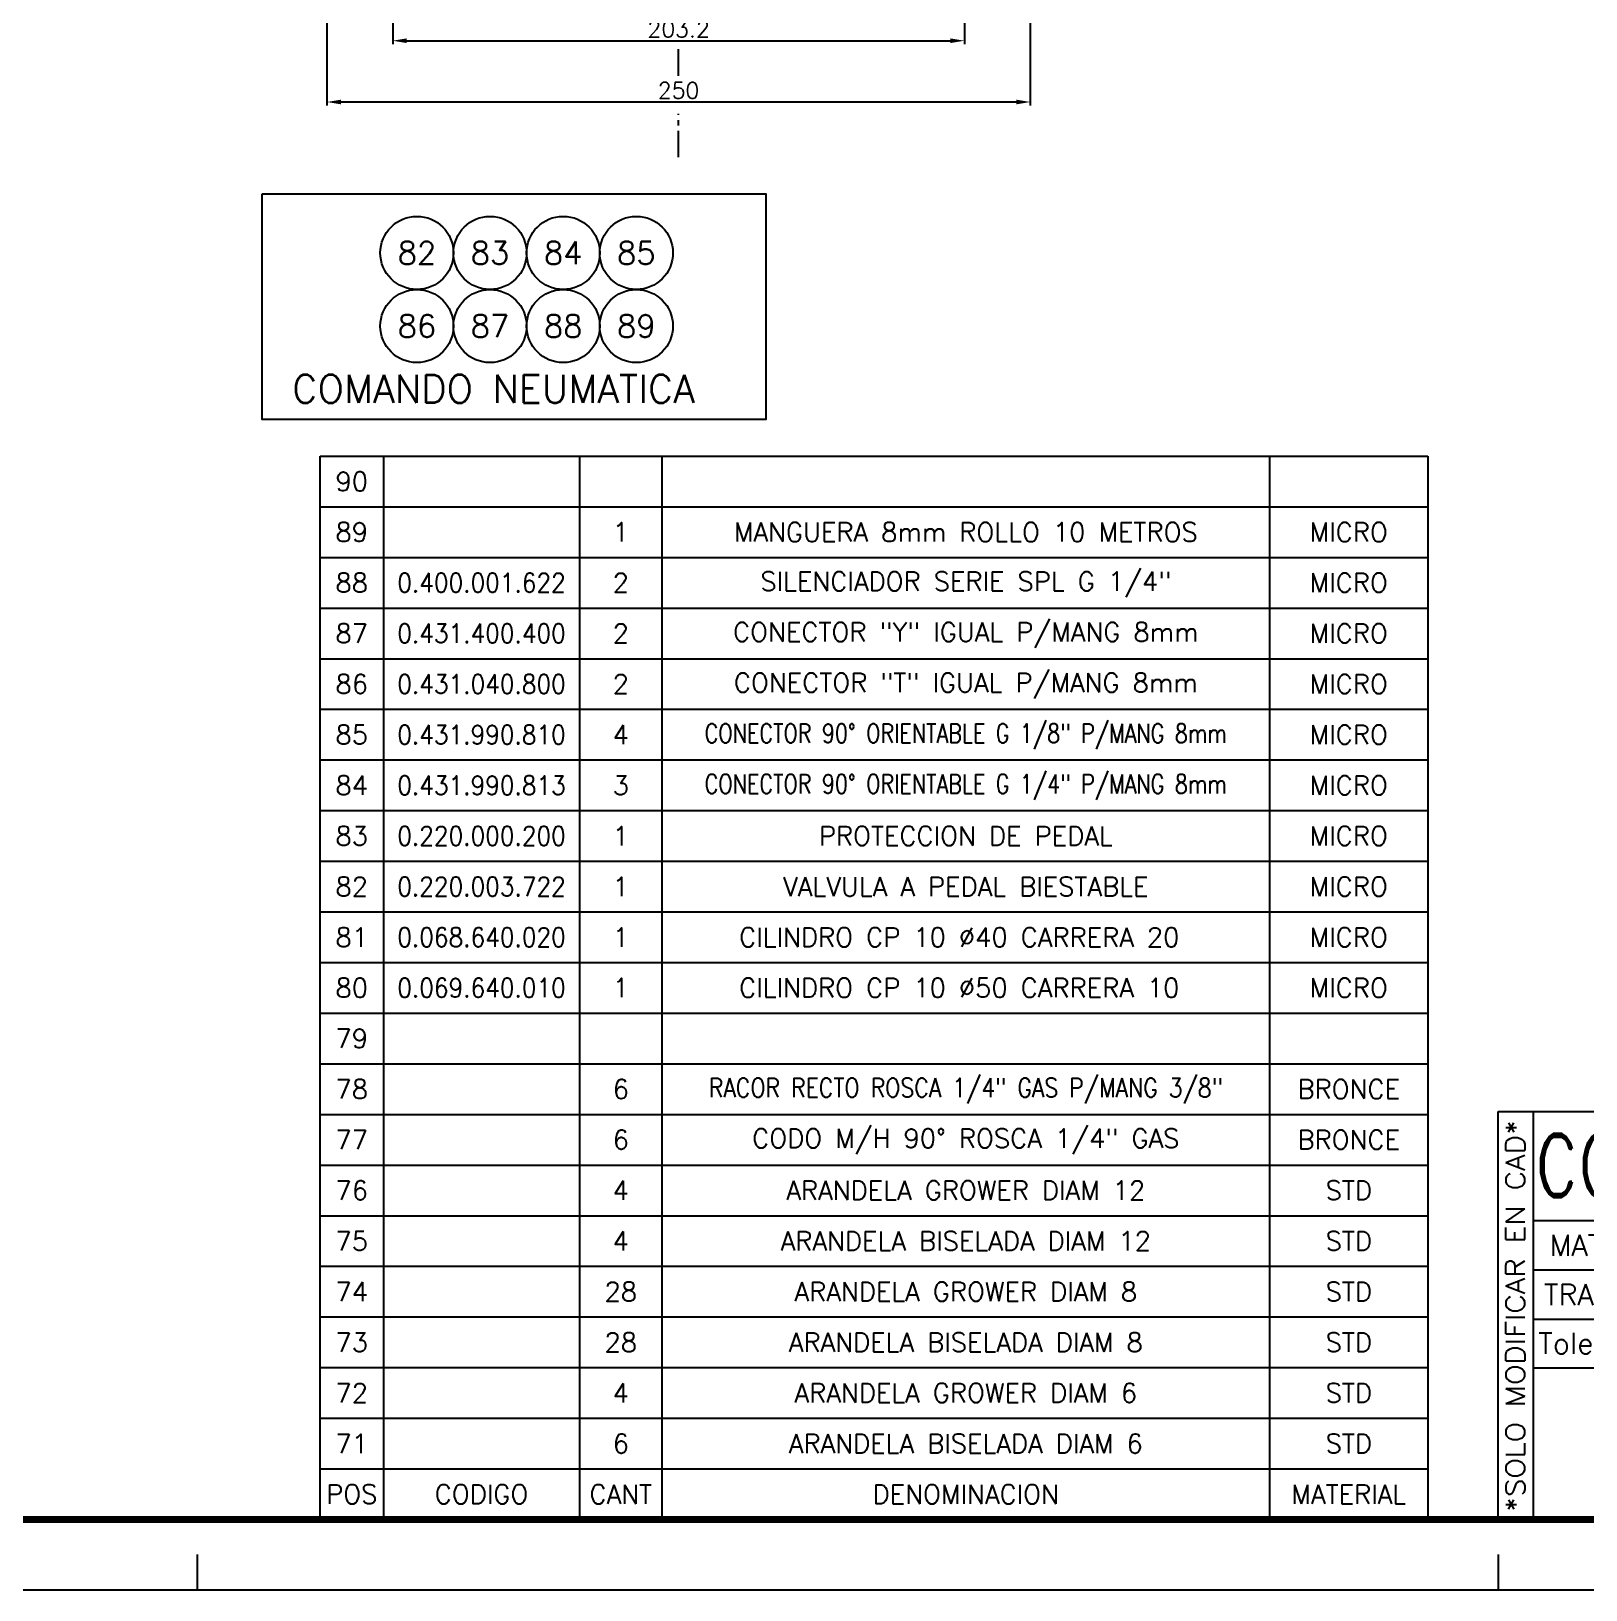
# Model space of a CAD drawing. Extents: x -13768 to 18086, y -10615 to 1188.
# Drawn here: x 1119 to 1671, y -1485 to -931 of the extents above; entities that cross this region are included whole.
import ezdxf
from ezdxf.enums import TextEntityAlignment as Align

# ---------------------------------------------------------------- set-up
doc = ezdxf.new("R2010")
doc.units = 0
doc.header["$LTSCALE"] = 7.5
doc.header["$MEASUREMENT"] = 0
doc.linetypes.add('CENTER', pattern=[2, 1.25, -0.25, 0.25, -0.25])
doc.layers.get('0').update_dxf_attribs({"linetype": 'CONTINUOUS'})
doc.layers.get('DEFPOINTS').update_dxf_attribs({"linetype": 'CONTINUOUS'})
for name, color, linetype in [('0-POS', 3, 'CONTINUOUS'), ('1', 1, 'CENTER'), ('CL', 1, 'CENTER'), ('CO', 3, 'CONTINUOUS'), ('FI', 1, 'CONTINUOUS'), ('POS', 3, 'CONTINUOUS')]:
    doc.layers.add(name, color=color, linetype=linetype)
doc.styles.add('ROMAND', font='ROMAND')
doc.styles.add('ROMANS', font='ROMANS.SHX')
doc.dimstyles.new('2CON5', dxfattribs={"dimscale": 2.5, "dimtxt": 2.3, "dimasz": 2, "dimexe": 0.5, "dimexo": 0.0625, "dimgap": 0.5, "dimtad": 1, "dimdec": 4, "dimdsep": 46, "dimtxsty": 'ROMANS', "dimcen": -2, "dimclrt": 7, "dimadec": 0, "dimazin": 0, "dimtfac": 0.869565, "dimtdec": 4, "dimtmove": 0, "dimatfit": 3, "dimfxl": 1, "dimtolj": 1, "dimarcsym": 0})

# ---------------------------------------------------------------- blocks, each defined once
blk = doc.blocks.new('A1G')
for p, q in [((471, 5), (471, 0)), ((656, 5), (656, 0))]:
    blk.add_line(p, q)
blk.add_lwpolyline([(0, 0), (841, 0), (841, 594), (0, 594)], close=True)
at = {"const_width": 1}
blk.add_lwpolyline([(25, 10), (831, 10), (831, 584), (25, 584)], close=True, dxfattribs=at)
blk = doc.blocks.new('COOPERSOLROT-02')
for p, q in [((0, 58), (175, 58)), ((0, 0), (0, 58)), ((5, 0), (5, 58)), ((120, 0), (120, 58)), ((175, 0), (175, 58)), ((5, 42.5), (120, 42.5)), ((120, 38.19), (175, 38.19)), ((5, 35.5), (120, 35.5)), ((89.89, 28.5), (89.89, 35.5)), ((5, 28.5), (175, 28.5)), ((147.5, 14), (147.5, 28.5)), ((147.5, 21.5), (5, 21.5)), ((120, 14), (175, 14)), ((0, 0), (175, 0))]:
    blk.add_line(p, q)
at = {"color": 1, "linetype": 'CENTER'}
blk.add_line((166.98, 22.51), (166.98, 15.06), dxfattribs=at)
for points in [[(152.09, 18.79), (161.93, 18.79)], [(163.26, 18.79), (170.71, 18.79)]]:
    blk.add_lwpolyline(points, dxfattribs=at)
at = {"layer": '1'}
for points in [[(170.85, 56.26), (171.21, 56.85)], [(139.66, 52.43), (140.02, 53.02)], [(165.28, 45.22), (165.64, 45.81)], [(145.46, 32.42), (145.82, 33.01)]]:
    blk.add_lwpolyline(points, dxfattribs=at)
blk.add_lwpolyline([(160.25, 18.79), (160.25, 21.83), (153.47, 21.16), (153.47, 16.41), (160.25, 15.74)], close=True, dxfattribs=at)
for radius in [3.05, 2.37]:
    blk.add_circle((166.98, 18.79), radius, dxfattribs=at)
at = {"style": 'ROMANS', "width": 0.996387}
blk.add_text('*SOLO MODIFICAR EN CAD*', height=2.7, rotation=90, dxfattribs=at).set_placement((3.77, 1.09), (3.77, 56.81), align=Align.FIT)
at = {"style": 'ROMAND', "width": 0.75}
blk.add_text('COOPERSOL', height=9, dxfattribs=at).set_placement((5.26, 45.85))
at = {"style": 'ROMANS'}
for s, p in [('MAT.:', (7.32, 37.47)), ('TRAT.:', (6.5, 30.47)), ('CANT.:', (90.89, 30.47)), ('Tolerancias no indicadas basta segun DIN 7168', (5.7, 23.56))]:
    blk.add_text(s, height=3, dxfattribs=at).set_placement(p)
for tag, height, style, p in [('CONJUNTO', 2.3, 'ROMANS', (62.5, 17.5)), ('SUBCONJUNTO', 3, 'ROMANS', (62.5, 11.5)), ('DENOMINACION', 4.5, 'ROMANS', (62.5, 4.75)), ('COD-PLA', 6, 'ROMAND', (147.5, 5.5))]:
    blk.add_attdef(tag, text='', height=height, dxfattribs=dict(style=style)).set_placement(p, align=Align.MIDDLE)
at = {"layer": '1', "style": 'ROMANS'}
for s, height, p in [('Tomas Flores 2250 (ex Pasco)', 2.2, (64.69, 54.68)), ('Esta prohibida la modificacion,', 2.2, (121.36, 54.23)), ('Quilmes Oeste, BsAs Argrntina', 2.2, (64.69, 51.12)), ('reproduccion o copia total', 2.2, (121.36, 50.67)), ('Tel (54)(011) 4270-9731/9391', 2.2, (64.55, 47.56)), ('o parcial de este plano,', 2.2, (121.36, 47.11)), ('Tel (54)(011) 4270-9597', 2.2, (64.55, 43.83)), ('sin la expresa autorizacion ', 2.2, (121.36, 43.55)), ('de la empresa COOPERSOL', 2.2, (121.36, 39.99)), ('salvo indicacion contraria', 2.2, (121.36, 30.54)), ('ESC.:', 2.25, (120.89, 25.29)), ('FECHA:', 2.25, (120.81, 18.36)), ('CODIGO', 2.16, (121.33, 10.78))]:
    blk.add_text(s, height=height, dxfattribs=at).set_placement(p)
at = {"layer": '1', "style": 'ROMANS', "width": 0.96139}
blk.add_text('Eliminar rebabas y cantos vivos', height=2.2, dxfattribs=at).set_placement((121.34, 34.1), (174.21, 34.1), align=Align.FIT)
at = {"layer": '1', "style": 'ROMANS'}
blk.add_text('Metodo ISO', height=1.948, dxfattribs=at).set_placement((161.34, 25.77), align=Align.MIDDLE)
for tag, p in [('MAT', (22.51, 37.47)), ('TRAT', (22.51, 30.47)), ('CANT', (106.49, 30.47))]:
    blk.add_attdef(tag, p, '', height=3, dxfattribs=at)
for tag, p in [('ESC', (137.33, 22.73)), ('FECHA', (137.33, 15.06))]:
    blk.add_attdef(tag, text='', height=2.25, dxfattribs=at).set_placement(p, align=Align.CENTER)
blk = doc.blocks.new('*D465')
at = {"layer": 'CO', "color": 0, "lineweight": -2}
for p, q in [((1223.67, -905.9), (1223.67, -957.36)), ((1473.67, -905.9), (1473.67, -957.36)), ((1228.67, -956.11), (1468.67, -956.11))]:
    blk.add_line(p, q, dxfattribs=at)
at = {"layer": 'CO', "color": 0}
for points in [[(1228.67, -955.28), (1228.67, -956.94), (1223.67, -956.11)], [(1468.67, -955.28), (1468.67, -956.94), (1473.67, -956.11)]]:
    blk.add_solid(points, dxfattribs=at)
at = {"layer": 'DEFPOINTS', "color": 0}
for p in [(1223.67, -905.74), (1473.67, -905.74), (1473.67, -956.11)]:
    blk.add_point(p, dxfattribs=at)
at = {"layer": 'CO', "color": 7, "insert": (1348.67, -951.98), "char_height": 5.75, "attachment_point": 5, "style": 'ROMANS'}
blk.add_mtext('\\A1;250', dxfattribs=at)
blk = doc.blocks.new('*D504')
at = {"layer": 'CO', "color": 0, "lineweight": -2}
for p, q in [((1247.07, -841.67), (1247.07, -935.58)), ((1450.27, -852.1), (1450.27, -935.58)), ((1252.07, -934.33), (1445.27, -934.33))]:
    blk.add_line(p, q, dxfattribs=at)
at = {"layer": 'CO', "color": 0}
for points in [[(1252.07, -933.5), (1252.07, -935.16), (1247.07, -934.33)], [(1445.27, -933.5), (1445.27, -935.16), (1450.27, -934.33)]]:
    blk.add_solid(points, dxfattribs=at)
at = {"layer": 'DEFPOINTS', "color": 0}
for p in [(1247.07, -841.51), (1450.27, -851.95), (1450.27, -934.33)]:
    blk.add_point(p, dxfattribs=at)
at = {"layer": 'CO', "color": 7, "insert": (1348.67, -930.21), "char_height": 5.75, "attachment_point": 5, "style": 'ROMANS'}
blk.add_mtext('\\A1;203.2', dxfattribs=at)
blk = doc.blocks.new('LISCONJ')
blk.add_line((0, 0), (0, 8))
at = {"layer": 'FI', "color": 7}
for p, q in [((0, 8), (175, 8)), ((10, 8), (10, 0)), ((41, 8), (41, 0)), ((54, 8), (54, 0)), ((150, 8), (150, 0))]:
    blk.add_line(p, q, dxfattribs=at)
at = {"style": 'ROMANS'}
for tag, p in [('POS', (5, 4)), ('CODIGO', (25.5, 4)), ('CANT', (47.5, 4)), ('DENOMINACION', (102, 4)), ('MATERIAL', (162.5, 4))]:
    blk.add_attdef(tag, text='', height=3, dxfattribs=at).set_placement(p, align=Align.MIDDLE)
blk = doc.blocks.new('POS')
at = {"layer": '0-POS'}
blk.add_circle((0, 0), 6.5, dxfattribs=at)
at = {"layer": '0-POS', "style": 'ROMANS', "flags": 4}
blk.add_attdef('P', text='', height=4, dxfattribs=at).set_placement((0, 0), align=Align.MIDDLE)

msp = doc.modelspace()

# ---------------------------------------------------------------- linework, layer by layer
msp.add_line((1615, -1082), (1615, -1460))
at = {"layer": 'CL'}
for p, q in [((1348.66677, -946.75401), (1348.66677, -936.27071)), ((1348.66677, -975.71605), (1348.66677, -960.36))]:
    msp.add_line(p, q, dxfattribs=at)
at = {"layer": 'POS'}
msp.add_lwpolyline([(1200.63614, -988.76097), (1379.64363, -988.76097), (1379.64363, -1068.92641), (1200.63614, -1068.92641)], close=True, dxfattribs=at)

# ---------------------------------------------------------------- block references
at = {"xscale": 2.5, "yscale": 2.5, "zscale": 2.5}
msp.add_blockref('A1G', (0, -1485), dxfattribs=at)
ref = msp.add_blockref('LISCONJ', (1221.25, -1100), dxfattribs=dict(xscale=2.25, yscale=2.25, zscale=2.25))
ref.add_attrib('POS', '90', dxfattribs={"height": 6.75, "style": 'ROMANS'}).set_placement((1232.5, -1091), align=Align.MIDDLE)
ref = msp.add_blockref('LISCONJ', (1221.25, -1118), dxfattribs=dict(xscale=2.25, yscale=2.25, zscale=2.25))
ref.add_attrib('DENOMINACION', 'MANGUERA 8mm ROLLO 10 METROS', dxfattribs={"height": 6.75, "style": 'ROMANS'}).set_placement((1450.75, -1109), align=Align.MIDDLE)
ref.add_attrib('CANT', '1', dxfattribs={"height": 6.75, "style": 'ROMANS'}).set_placement((1328.125, -1109), align=Align.MIDDLE)
ref.add_attrib('POS', '89', dxfattribs={"height": 6.75, "style": 'ROMANS'}).set_placement((1232.5, -1109), align=Align.MIDDLE)
ref.add_attrib('MATERIAL', 'MICRO', dxfattribs={"height": 6.75, "style": 'ROMANS'}).set_placement((1586.875, -1109), align=Align.MIDDLE)
ref = msp.add_blockref('LISCONJ', (1221.25, -1136), dxfattribs=dict(xscale=2.25, yscale=2.25, zscale=2.25))
ref.add_attrib('DENOMINACION', 'SILENCIADOR SERIE SPL G 1/4"', dxfattribs={"height": 6.75, "style": 'ROMANS'}).set_placement((1450.75, -1127), align=Align.MIDDLE)
ref.add_attrib('CODIGO', '0.400.001.622', dxfattribs={"height": 6.75, "style": 'ROMANS', "width": 0.9}).set_placement((1278.625, -1127), align=Align.MIDDLE)
ref.add_attrib('CANT', '2', dxfattribs={"height": 6.75, "style": 'ROMANS'}).set_placement((1328.125, -1127), align=Align.MIDDLE)
ref.add_attrib('POS', '88', dxfattribs={"height": 6.75, "style": 'ROMANS'}).set_placement((1232.5, -1127), align=Align.MIDDLE)
ref.add_attrib('MATERIAL', 'MICRO', dxfattribs={"height": 6.75, "style": 'ROMANS'}).set_placement((1586.875, -1127), align=Align.MIDDLE)
ref = msp.add_blockref('LISCONJ', (1221.25, -1154), dxfattribs=dict(xscale=2.25, yscale=2.25, zscale=2.25))
ref.add_attrib('DENOMINACION', 'CONECTOR "Y" IGUAL P/MANG 8mm', dxfattribs={"height": 6.75, "style": 'ROMANS'}).set_placement((1450.75, -1145), align=Align.MIDDLE)
ref.add_attrib('CODIGO', '0.431.400.400', dxfattribs={"height": 6.75, "style": 'ROMANS', "width": 0.9}).set_placement((1278.625, -1145), align=Align.MIDDLE)
ref.add_attrib('CANT', '2', dxfattribs={"height": 6.75, "style": 'ROMANS'}).set_placement((1328.125, -1145), align=Align.MIDDLE)
ref.add_attrib('POS', '87', dxfattribs={"height": 6.75, "style": 'ROMANS'}).set_placement((1232.5, -1145), align=Align.MIDDLE)
ref.add_attrib('MATERIAL', 'MICRO', dxfattribs={"height": 6.75, "style": 'ROMANS'}).set_placement((1586.875, -1145), align=Align.MIDDLE)
ref = msp.add_blockref('LISCONJ', (1221.25, -1172), dxfattribs=dict(xscale=2.25, yscale=2.25, zscale=2.25))
ref.add_attrib('DENOMINACION', 'CONECTOR "T" IGUAL P/MANG 8mm', dxfattribs={"height": 6.75, "style": 'ROMANS'}).set_placement((1450.75, -1163), align=Align.MIDDLE)
ref.add_attrib('CODIGO', '0.431.040.800', dxfattribs={"height": 6.75, "style": 'ROMANS', "width": 0.9}).set_placement((1278.625, -1163), align=Align.MIDDLE)
ref.add_attrib('CANT', '2', dxfattribs={"height": 6.75, "style": 'ROMANS'}).set_placement((1328.125, -1163), align=Align.MIDDLE)
ref.add_attrib('POS', '86', dxfattribs={"height": 6.75, "style": 'ROMANS'}).set_placement((1232.5, -1163), align=Align.MIDDLE)
ref.add_attrib('MATERIAL', 'MICRO', dxfattribs={"height": 6.75, "style": 'ROMANS'}).set_placement((1586.875, -1163), align=Align.MIDDLE)
ref = msp.add_blockref('LISCONJ', (1221.25, -1190), dxfattribs=dict(xscale=2.25, yscale=2.25, zscale=2.25))
ref.add_attrib('DENOMINACION', 'CONECTOR 90%%d ORIENTABLE G 1/8" P/MANG 8mm', dxfattribs={"height": 6.75, "style": 'ROMANS', "width": 0.8}).set_placement((1450.75, -1181), align=Align.MIDDLE)
ref.add_attrib('CODIGO', '0.431.990.810', dxfattribs={"height": 6.75, "style": 'ROMANS', "width": 0.9}).set_placement((1278.625, -1181), align=Align.MIDDLE)
ref.add_attrib('CANT', '4', dxfattribs={"height": 6.75, "style": 'ROMANS'}).set_placement((1328.125, -1181), align=Align.MIDDLE)
ref.add_attrib('POS', '85', dxfattribs={"height": 6.75, "style": 'ROMANS'}).set_placement((1232.5, -1181), align=Align.MIDDLE)
ref.add_attrib('MATERIAL', 'MICRO', dxfattribs={"height": 6.75, "style": 'ROMANS'}).set_placement((1586.875, -1181), align=Align.MIDDLE)
ref = msp.add_blockref('LISCONJ', (1221.25, -1208), dxfattribs=dict(xscale=2.25, yscale=2.25, zscale=2.25))
ref.add_attrib('DENOMINACION', 'CONECTOR 90%%d ORIENTABLE G 1/4" P/MANG 8mm', dxfattribs={"height": 6.75, "style": 'ROMANS', "width": 0.8}).set_placement((1450.75, -1199), align=Align.MIDDLE)
ref.add_attrib('CODIGO', '0.431.990.813', dxfattribs={"height": 6.75, "style": 'ROMANS', "width": 0.9}).set_placement((1278.625, -1199), align=Align.MIDDLE)
ref.add_attrib('CANT', '3', dxfattribs={"height": 6.75, "style": 'ROMANS'}).set_placement((1328.125, -1199), align=Align.MIDDLE)
ref.add_attrib('POS', '84', dxfattribs={"height": 6.75, "style": 'ROMANS'}).set_placement((1232.5, -1199), align=Align.MIDDLE)
ref.add_attrib('MATERIAL', 'MICRO', dxfattribs={"height": 6.75, "style": 'ROMANS'}).set_placement((1586.875, -1199), align=Align.MIDDLE)
ref = msp.add_blockref('LISCONJ', (1221.25, -1226), dxfattribs=dict(xscale=2.25, yscale=2.25, zscale=2.25))
ref.add_attrib('DENOMINACION', 'PROTECCION DE PEDAL', dxfattribs={"height": 6.75, "style": 'ROMANS'}).set_placement((1450.75, -1217), align=Align.MIDDLE)
ref.add_attrib('CODIGO', '0.220.000.200', dxfattribs={"height": 6.75, "style": 'ROMANS', "width": 0.9}).set_placement((1278.625, -1217), align=Align.MIDDLE)
ref.add_attrib('CANT', '1', dxfattribs={"height": 6.75, "style": 'ROMANS'}).set_placement((1328.125, -1217), align=Align.MIDDLE)
ref.add_attrib('POS', '83', dxfattribs={"height": 6.75, "style": 'ROMANS'}).set_placement((1232.5, -1217), align=Align.MIDDLE)
ref.add_attrib('MATERIAL', 'MICRO', dxfattribs={"height": 6.75, "style": 'ROMANS'}).set_placement((1586.875, -1217), align=Align.MIDDLE)
ref = msp.add_blockref('LISCONJ', (1221.25, -1244), dxfattribs=dict(xscale=2.25, yscale=2.25, zscale=2.25))
ref.add_attrib('DENOMINACION', 'VALVULA A PEDAL BIESTABLE', dxfattribs={"height": 6.75, "style": 'ROMANS'}).set_placement((1450.75, -1235), align=Align.MIDDLE)
ref.add_attrib('CODIGO', '0.220.003.722', dxfattribs={"height": 6.75, "style": 'ROMANS', "width": 0.9}).set_placement((1278.625, -1235), align=Align.MIDDLE)
ref.add_attrib('CANT', '1', dxfattribs={"height": 6.75, "style": 'ROMANS'}).set_placement((1328.125, -1235), align=Align.MIDDLE)
ref.add_attrib('POS', '82', dxfattribs={"height": 6.75, "style": 'ROMANS'}).set_placement((1232.5, -1235), align=Align.MIDDLE)
ref.add_attrib('MATERIAL', 'MICRO', dxfattribs={"height": 6.75, "style": 'ROMANS'}).set_placement((1586.875, -1235), align=Align.MIDDLE)
ref = msp.add_blockref('LISCONJ', (1221.25, -1262), dxfattribs=dict(xscale=2.25, yscale=2.25, zscale=2.25))
ref.add_attrib('DENOMINACION', 'CILINDRO CP 10 %%c40 CARRERA 20 ', dxfattribs={"height": 6.75, "style": 'ROMANS'}).set_placement((1450.75, -1253), align=Align.MIDDLE)
ref.add_attrib('CODIGO', '0.068.640.020', dxfattribs={"height": 6.75, "style": 'ROMANS', "width": 0.9}).set_placement((1278.625, -1253), align=Align.MIDDLE)
ref.add_attrib('CANT', '1', dxfattribs={"height": 6.75, "style": 'ROMANS'}).set_placement((1328.125, -1253), align=Align.MIDDLE)
ref.add_attrib('POS', '81', dxfattribs={"height": 6.75, "style": 'ROMANS'}).set_placement((1232.5, -1253), align=Align.MIDDLE)
ref.add_attrib('MATERIAL', 'MICRO', dxfattribs={"height": 6.75, "style": 'ROMANS'}).set_placement((1586.875, -1253), align=Align.MIDDLE)
ref = msp.add_blockref('LISCONJ', (1221.25, -1280), dxfattribs=dict(xscale=2.25, yscale=2.25, zscale=2.25))
ref.add_attrib('DENOMINACION', 'CILINDRO CP 10 %%c50 CARRERA 10 ', dxfattribs={"height": 6.75, "style": 'ROMANS'}).set_placement((1450.75, -1271), align=Align.MIDDLE)
ref.add_attrib('CODIGO', '0.069.640.010', dxfattribs={"height": 6.75, "style": 'ROMANS', "width": 0.9}).set_placement((1278.625, -1271), align=Align.MIDDLE)
ref.add_attrib('CANT', '1', dxfattribs={"height": 6.75, "style": 'ROMANS'}).set_placement((1328.125, -1271), align=Align.MIDDLE)
ref.add_attrib('POS', '80', dxfattribs={"height": 6.75, "style": 'ROMANS'}).set_placement((1232.5, -1271), align=Align.MIDDLE)
ref.add_attrib('MATERIAL', 'MICRO', dxfattribs={"height": 6.75, "style": 'ROMANS'}).set_placement((1586.875, -1271), align=Align.MIDDLE)
ref = msp.add_blockref('LISCONJ', (1221.25, -1298), dxfattribs=dict(xscale=2.25, yscale=2.25, zscale=2.25))
ref.add_attrib('POS', '79', dxfattribs={"height": 6.75, "style": 'ROMANS'}).set_placement((1232.5, -1289), align=Align.MIDDLE)
ref = msp.add_blockref('LISCONJ', (1221.25, -1316), dxfattribs=dict(xscale=2.25, yscale=2.25, zscale=2.25))
ref.add_attrib('DENOMINACION', 'RACOR RECTO ROSCA 1/4" GAS P/MANG 3/8"', dxfattribs={"height": 6.75, "style": 'ROMANS', "width": 0.85}).set_placement((1450.75, -1307), align=Align.MIDDLE)
ref.add_attrib('CANT', '6', dxfattribs={"height": 6.75, "style": 'ROMANS'}).set_placement((1328.125, -1307), align=Align.MIDDLE)
ref.add_attrib('POS', '78', dxfattribs={"height": 6.75, "style": 'ROMANS'}).set_placement((1232.5, -1307), align=Align.MIDDLE)
ref.add_attrib('MATERIAL', 'BRONCE', dxfattribs={"height": 6.75, "style": 'ROMANS'}).set_placement((1586.875, -1307), align=Align.MIDDLE)
ref = msp.add_blockref('LISCONJ', (1221.25, -1334), dxfattribs=dict(xscale=2.25, yscale=2.25, zscale=2.25))
ref.add_attrib('DENOMINACION', 'CODO M/H 90%%d ROSCA 1/4" GAS', dxfattribs={"height": 6.75, "style": 'ROMANS'}).set_placement((1450.75, -1325), align=Align.MIDDLE)
ref.add_attrib('CANT', '6', dxfattribs={"height": 6.75, "style": 'ROMANS'}).set_placement((1328.125, -1325), align=Align.MIDDLE)
ref.add_attrib('POS', '77', dxfattribs={"height": 6.75, "style": 'ROMANS'}).set_placement((1232.5, -1325), align=Align.MIDDLE)
ref.add_attrib('MATERIAL', 'BRONCE', dxfattribs={"height": 6.75, "style": 'ROMANS'}).set_placement((1586.875, -1325), align=Align.MIDDLE)
ref = msp.add_blockref('COOPERSOLROT-02', (1640, -1460), dxfattribs=dict(xscale=2.5, yscale=2.5, zscale=2.5))
ref.add_attrib('COD-PLA', 'CPS-9129', dxfattribs={"height": 15, "style": 'ROMAND'}).set_placement((2008.75, -1446.25), align=Align.MIDDLE)
ref.add_attrib('FECHA', '16/06/17', dxfattribs={"layer": '1', "height": 5.625, "style": 'ROMANS'}).set_placement((1983.3367, -1422.3475), align=Align.CENTER)
ref.add_attrib('ESC', '1:2.5', dxfattribs={"layer": '1', "height": 5.625, "style": 'ROMANS'}).set_placement((1983.3367, -1403.17864), align=Align.CENTER)
ref.add_attrib('CANT', '1', (1906.22648, -1383.82963), dxfattribs={"layer": '1', "height": 7.5, "style": 'ROMANS'})
ref.add_attrib('DENOMINACION', 'MONTAJE GENERAL DISPOSITIVO', dxfattribs={"height": 11.25, "style": 'ROMANS'}).set_placement((1796.25, -1442.40547), align=Align.MIDDLE)
ref.add_attrib('SUBCONJUNTO', 'DISP P/ SOLDAR CUPLA A TAPA TERMOTANQUE', dxfattribs={"height": 7.5, "style": 'ROMANS'}).set_placement((1796.25, -1423.80539), align=Align.MIDDLE)
ref = msp.add_blockref('LISCONJ', (1221.25, -1352), dxfattribs=dict(xscale=2.25, yscale=2.25, zscale=2.25))
ref.add_attrib('DENOMINACION', 'ARANDELA GROWER DIAM 12', dxfattribs={"height": 6.75, "style": 'ROMANS'}).set_placement((1450.75, -1343), align=Align.MIDDLE)
ref.add_attrib('CANT', '4', dxfattribs={"height": 6.75, "style": 'ROMANS'}).set_placement((1328.125, -1343), align=Align.MIDDLE)
ref.add_attrib('POS', '76', dxfattribs={"height": 6.75, "style": 'ROMANS'}).set_placement((1232.5, -1343), align=Align.MIDDLE)
ref.add_attrib('MATERIAL', 'STD', dxfattribs={"height": 6.75, "style": 'ROMANS'}).set_placement((1586.875, -1343), align=Align.MIDDLE)
ref = msp.add_blockref('LISCONJ', (1221.25, -1370), dxfattribs=dict(xscale=2.25, yscale=2.25, zscale=2.25))
ref.add_attrib('DENOMINACION', 'ARANDELA BISELADA DIAM 12', dxfattribs={"height": 6.75, "style": 'ROMANS'}).set_placement((1450.75, -1361), align=Align.MIDDLE)
ref.add_attrib('CANT', '4', dxfattribs={"height": 6.75, "style": 'ROMANS'}).set_placement((1328.125, -1361), align=Align.MIDDLE)
ref.add_attrib('POS', '75', dxfattribs={"height": 6.75, "style": 'ROMANS'}).set_placement((1232.5, -1361), align=Align.MIDDLE)
ref.add_attrib('MATERIAL', 'STD', dxfattribs={"height": 6.75, "style": 'ROMANS'}).set_placement((1586.875, -1361), align=Align.MIDDLE)
ref = msp.add_blockref('LISCONJ', (1221.25, -1388), dxfattribs=dict(xscale=2.25, yscale=2.25, zscale=2.25))
ref.add_attrib('DENOMINACION', 'ARANDELA GROWER DIAM 8', dxfattribs={"height": 6.75, "style": 'ROMANS'}).set_placement((1450.75, -1379), align=Align.MIDDLE)
ref.add_attrib('CANT', '28', dxfattribs={"height": 6.75, "style": 'ROMANS'}).set_placement((1328.125, -1379), align=Align.MIDDLE)
ref.add_attrib('POS', '74', dxfattribs={"height": 6.75, "style": 'ROMANS'}).set_placement((1232.5, -1379), align=Align.MIDDLE)
ref.add_attrib('MATERIAL', 'STD', dxfattribs={"height": 6.75, "style": 'ROMANS'}).set_placement((1586.875, -1379), align=Align.MIDDLE)
ref = msp.add_blockref('LISCONJ', (1221.25, -1406), dxfattribs=dict(xscale=2.25, yscale=2.25, zscale=2.25))
ref.add_attrib('DENOMINACION', 'ARANDELA BISELADA DIAM 8', dxfattribs={"height": 6.75, "style": 'ROMANS'}).set_placement((1450.75, -1397), align=Align.MIDDLE)
ref.add_attrib('CANT', '28', dxfattribs={"height": 6.75, "style": 'ROMANS'}).set_placement((1328.125, -1397), align=Align.MIDDLE)
ref.add_attrib('POS', '73', dxfattribs={"height": 6.75, "style": 'ROMANS'}).set_placement((1232.5, -1397), align=Align.MIDDLE)
ref.add_attrib('MATERIAL', 'STD', dxfattribs={"height": 6.75, "style": 'ROMANS'}).set_placement((1586.875, -1397), align=Align.MIDDLE)
ref = msp.add_blockref('LISCONJ', (1221.25, -1424), dxfattribs=dict(xscale=2.25, yscale=2.25, zscale=2.25))
ref.add_attrib('DENOMINACION', 'ARANDELA GROWER DIAM 6', dxfattribs={"height": 6.75, "style": 'ROMANS'}).set_placement((1450.75, -1415), align=Align.MIDDLE)
ref.add_attrib('CANT', '4', dxfattribs={"height": 6.75, "style": 'ROMANS'}).set_placement((1328.125, -1415), align=Align.MIDDLE)
ref.add_attrib('POS', '72', dxfattribs={"height": 6.75, "style": 'ROMANS'}).set_placement((1232.5, -1415), align=Align.MIDDLE)
ref.add_attrib('MATERIAL', 'STD', dxfattribs={"height": 6.75, "style": 'ROMANS'}).set_placement((1586.875, -1415), align=Align.MIDDLE)
ref = msp.add_blockref('LISCONJ', (1221.25, -1442), dxfattribs=dict(xscale=2.25, yscale=2.25, zscale=2.25))
ref.add_attrib('DENOMINACION', 'ARANDELA BISELADA DIAM 6', dxfattribs={"height": 6.75, "style": 'ROMANS'}).set_placement((1450.75, -1433), align=Align.MIDDLE)
ref.add_attrib('CANT', '6', dxfattribs={"height": 6.75, "style": 'ROMANS'}).set_placement((1328.125, -1433), align=Align.MIDDLE)
ref.add_attrib('POS', '71', dxfattribs={"height": 6.75, "style": 'ROMANS'}).set_placement((1232.5, -1433), align=Align.MIDDLE)
ref.add_attrib('MATERIAL', 'STD', dxfattribs={"height": 6.75, "style": 'ROMANS'}).set_placement((1586.875, -1433), align=Align.MIDDLE)
at = {"xscale": 2.25, "yscale": 2.25, "zscale": 2.25}
msp.add_blockref('LISCONJ', (1221.25, -1460), dxfattribs=at).add_auto_attribs({'DENOMINACION': 'DENOMINACION', 'CODIGO': 'CODIGO', 'CANT': 'CANT', 'POS': 'POS', 'MATERIAL': 'MATERIAL'})
at = {"layer": 'POS', "xscale": 2, "yscale": 2, "zscale": 2}
for p, values in [((1255.64993, -1009.76029), {'P': '82'}), ((1281.64993, -1009.76029), {'P': '83'}), ((1307.64993, -1009.76029), {'P': '84'}), ((1333.64993, -1009.76029), {'P': '85'}), ((1255.64993, -1035.76029), {'P': '86'}), ((1281.64993, -1035.76029), {'P': '87'}), ((1307.64993, -1035.76029), {'P': '88'}), ((1333.64993, -1035.76029), {'P': '89'})]:
    msp.add_blockref('POS', p, dxfattribs=at).add_auto_attribs(values)

# ---------------------------------------------------------------- texts
at = {"layer": 'POS', "style": 'ROMANS'}
msp.add_text('COMANDO NEUMATICA', height=10, dxfattribs=at).set_placement((1211.30944, -1063.04041))

# ---------------------------------------------------------------- dimensions: what is measured, and where the dimension line sits
at = {"layer": 'CO'}
for base, p1, p2, picture, middle in [((1450.26677, -934.33101), (1247.06677, -841.51018), (1450.26677, -851.94767), '*D504', (1348.66677, -930.20601)), ((1473.66677, -956.10914), (1223.66677, -905.74199), (1473.66677, -905.74199), '*D465', (1348.66677, -951.98414))]:
    dim = msp.add_linear_dim(base=base, p1=p1, p2=p2, dimstyle='2CON5', dxfattribs=at)
    dim.commit()
    dim.dimension.update_dxf_attribs({"geometry": picture, "text_midpoint": middle})

doc.saveas('drawing.dxf')
